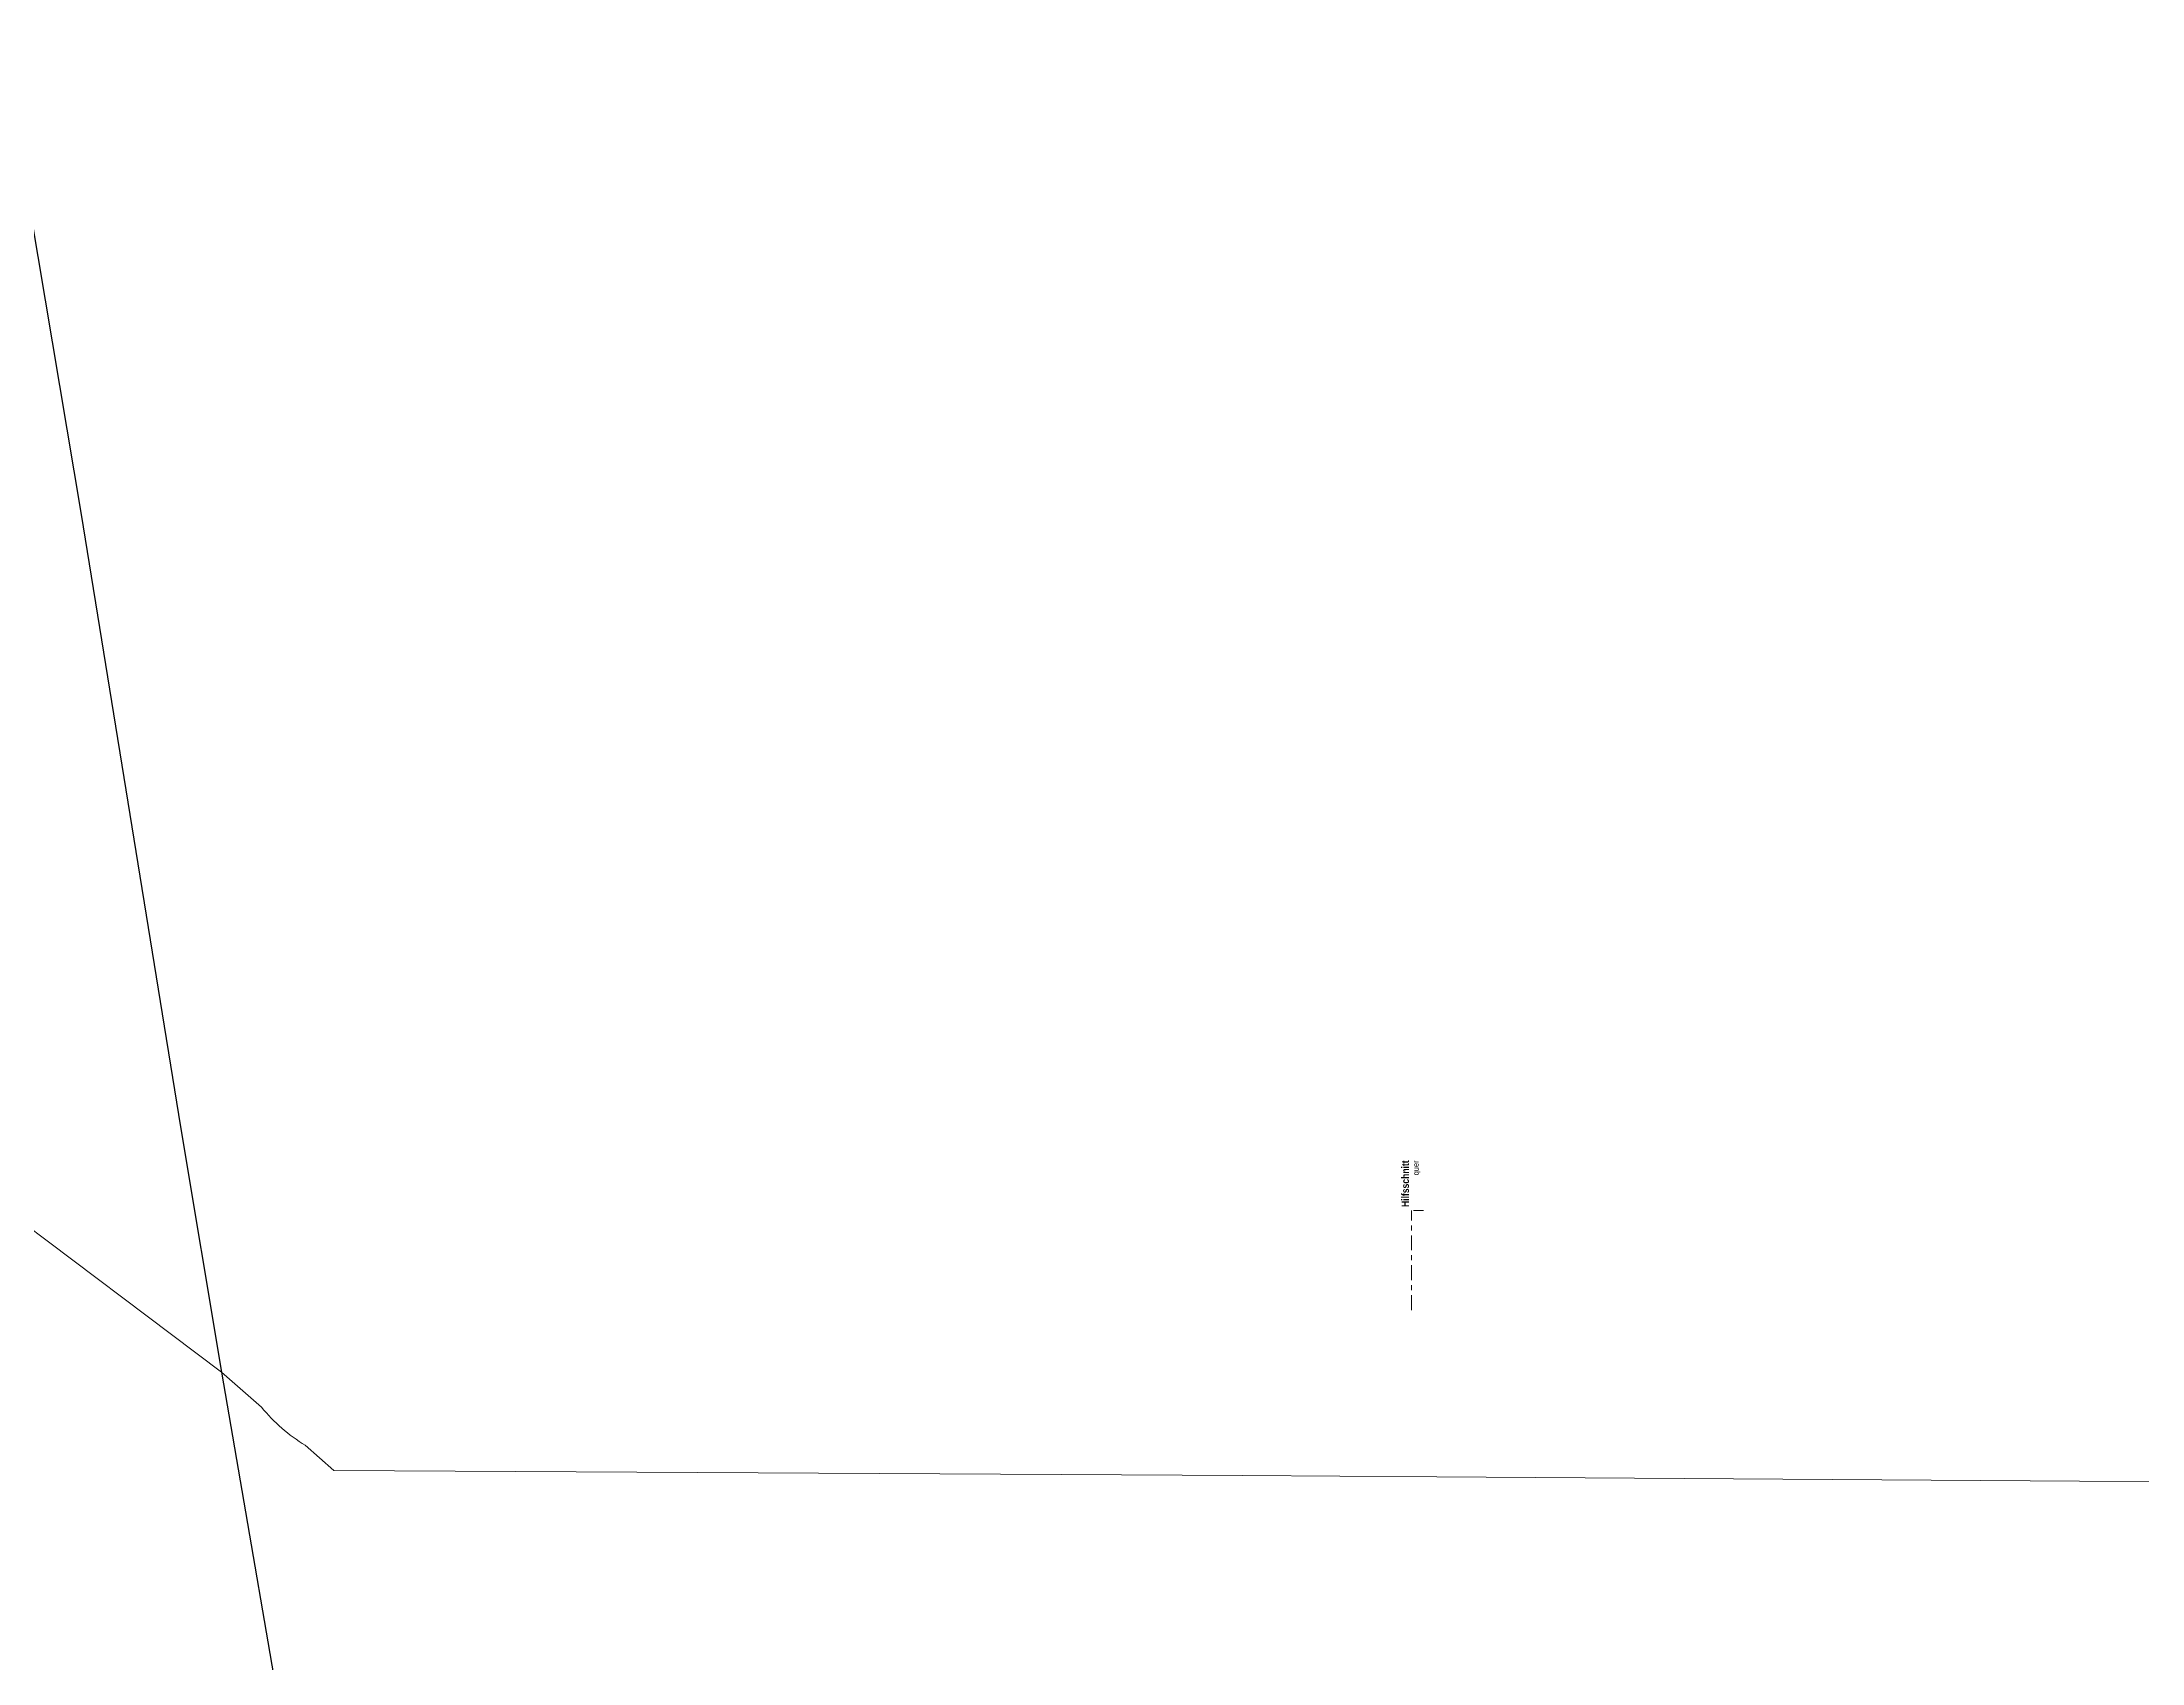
# Model space of a CAD drawing. Header units: metres. Extents: x -163 to 276, y -152 to 153.
# Drawn here: x -23.1 to 19.07, y 27.09 to 59.63 of the extents above; entities that cross this region are included whole.
import ezdxf

# ---------------------------------------------------------------- set-up
doc = ezdxf.new("R2010")
doc.units = ezdxf.units.M
doc.header["$MEASUREMENT"] = 0
doc.linetypes.add('Strichpunkt 6_2_2mm Schnitt', pattern=[0.5, 0.3, -0.1, 0, -0.1])
for name, color, linetype in [('000 Kataster', 7, 'Continuous'), ('000-3 Kataster Parzellengrenzen', 7, 'Continuous'), ('202 Hilfsschnitte', 7, 'Continuous')]:
    doc.layers.add(name, color=color, linetype=linetype)
doc.styles.add('ERSTELLTER_STIL_1', font='ARIALN.TTF')

msp = doc.modelspace()

# ---------------------------------------------------------------- linework, layer by layer
at = {"layer": '000 Kataster', "color": 251, "linetype": 'Continuous', "lineweight": 13, "true_color": 0x5f5f5f}
msp.add_lwpolyline([(-25.476, 37.425), (-19.496, 32.932), (-18.689, 32.226, 0.08435), (-17.815, 31.462), (-17.24, 30.958), (1.018, 30.857), (4.914, 30.831), (32.715, 30.641)], format="xyb", dxfattribs=at)
at = {"layer": '000-3 Kataster Parzellengrenzen', "color": 251, "linetype": 'Continuous', "lineweight": 25, "true_color": 0x5f5f5f}
msp.add_lwpolyline([(-23.905, 59.629), (-22.31, 50.148), (-20.316, 37.852), (-19.496, 32.932), (-18.005, 24.247), (-17.744, 11.278), (-17.702, 8.553), (-17.451, -7.725, 0.207773), (-16.075, -10.751, 0.142534), (-13.451, -11.79), (-34.172, -10.684, 0.173122)], format="xyb", dxfattribs=at)
at = {"layer": '202 Hilfsschnitte', "color": 1, "linetype": 'Strichpunkt 6_2_2mm Schnitt', "lineweight": 13}
msp.add_line((4.405, 34.176), (4.405, 36.176), dxfattribs=at)
at = {"layer": '202 Hilfsschnitte', "color": 1, "linetype": 'Continuous', "lineweight": 13}
msp.add_line((4.445, 36.176), (4.645, 36.176), dxfattribs=at)

# ---------------------------------------------------------------- texts
at = {"layer": '202 Hilfsschnitte', "color": 1, "lineweight": 13, "insert": (4.58, 37.181), "char_height": 0.15, "attachment_point": 9, "rotation": 90, "line_spacing_factor": 0.933165, "style": 'ERSTELLTER_STIL_1'}
msp.add_mtext('\\A1;{\\pqr;\\pt0;\\fArial Narrow|b1|i0|c0|p0;\\W1.000000;Hilfsschnitt\\P\\pqr;\\pt0;\\fArial Narrow|b0|i0|c0|p0;\\H0.733333x;\\W1.000000;quer}', dxfattribs=at)

doc.saveas('drawing.dxf')
